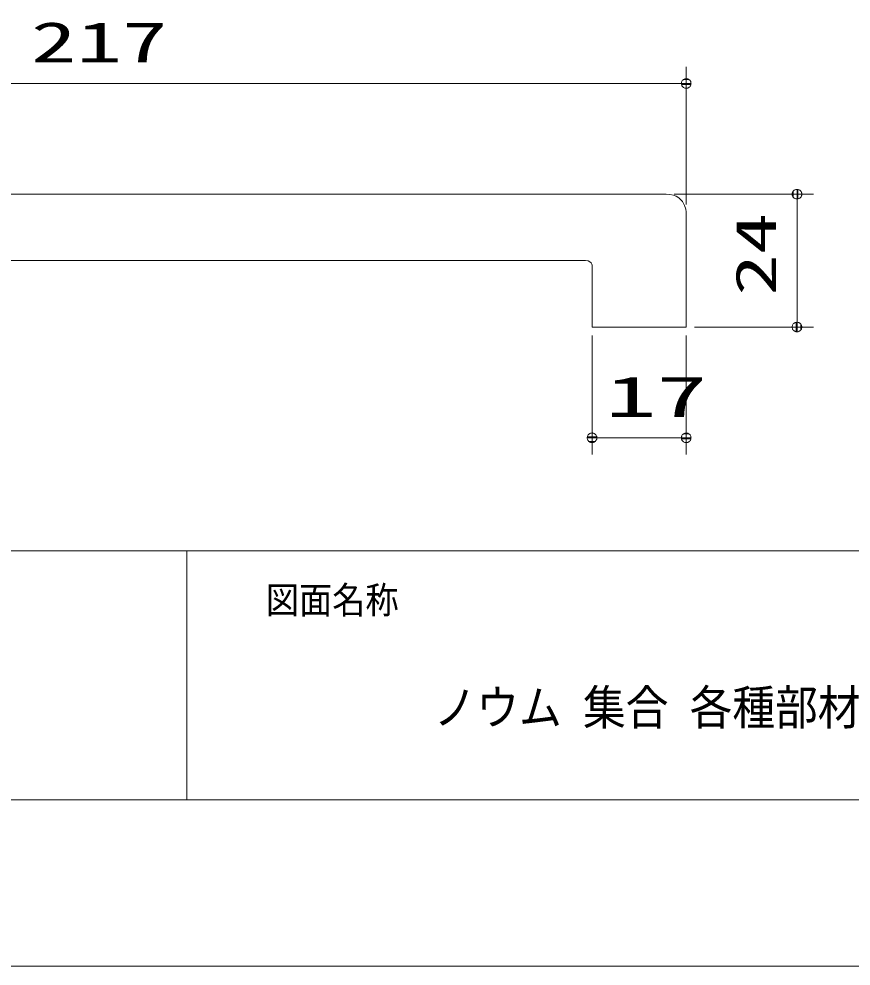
# Model space of a CAD drawing. Units: millimetres on the paper, with parts at other scales. Extents: x -305 to 305, y -152 to 152.
# Drawn here: x -211.1 to -161.1, y -148.5 to -91.5 of the extents above; entities that cross this region are included whole.
import ezdxf
from ezdxf.enums import TextEntityAlignment as Align

# ---------------------------------------------------------------- set-up
doc = ezdxf.new("R2010")
doc.units = ezdxf.units.MM
for name, color, linetype, lineweight in [('0-1_TV', 7, 'Continuous', 9), ('0-2_1図面枠', 7, 'Continuous', 9), ('0-3_0', 7, 'Continuous', 9), ('0-4_図面枠', 3, 'Continuous', 9), ('0-5_DEFPOINTS', 7, 'Continuous', 9)]:
    doc.layers.add(name, color=color, linetype=linetype, lineweight=lineweight)
doc.styles.add('ＭＳ ゴシック', font='')
doc.styles.get('ＭＳ ゴシック').set_extended_font_data('MS Gothic')

# ---------------------------------------------------------------- blocks, each defined once
blk = doc.blocks.new('_DOTSMALL')
at = {"layer": '0-3_0'}
for p, q in [((0.0746, 0.1), (-0.0746, 0.1)), ((0.1223, -0.0248), (-0.1223, -0.0248))]:
    blk.add_line(p, q, dxfattribs=at)
for points in [[(0.125, 0), (0.124, 0.0157), (0.1211, 0.0311), (0.1162, 0.046), (0.1095, 0.0602), (0.1011, 0.0735), (0.0911, 0.0856), (0.0797, 0.0963), (0.067, 0.1055), (0.0532, 0.1131), (0.0386, 0.1189), (0.0234, 0.1228), (0.0078, 0.1248), (-0.0078, 0.1248), (-0.0234, 0.1228), (-0.0386, 0.1189), (-0.0532, 0.1131), (-0.067, 0.1055), (-0.0797, 0.0963), (-0.0911, 0.0856), (-0.1011, 0.0735), (-0.1095, 0.0602), (-0.1162, 0.046), (-0.1211, 0.0311), (-0.124, 0.0157), (-0.125, 0), (0, 0)], [(-0.125, 0), (-0.124, -0.0157), (-0.1211, -0.0311), (-0.1162, -0.046), (-0.1095, -0.0602), (-0.1011, -0.0735), (-0.0911, -0.0856), (-0.0797, -0.0963), (-0.067, -0.1055), (-0.0532, -0.1131), (-0.0386, -0.1189), (-0.0234, -0.1228), (-0.0078, -0.1248), (0.0078, -0.1248), (0.0234, -0.1228), (0.0386, -0.1189), (0.0532, -0.1131), (0.067, -0.1055), (0.0797, -0.0963), (0.0911, -0.0856), (0.1011, -0.0735), (0.1095, -0.0602), (0.1162, -0.046), (0.1211, -0.0311), (0.124, -0.0157), (0.125, 0), (0, 0)]]:
    blk.add_lwpolyline(points, close=True, dxfattribs=at)

msp = doc.modelspace()

# ---------------------------------------------------------------- linework, layer by layer
at = {"layer": '0-1_TV'}
for p, q in [((-170.972, -102.662), (-170.972, -94.367)), ((-243.305, -95.367), (-170.972, -95.367)), ((-243.305, -102.033), (-172.187, -102.033)), ((-171.687, -102.033), (-163.305, -102.033)), ((-164.305, -102.033), (-164.305, -110.033)), ((-170.972, -103.162), (-170.972, -110.033)), ((-177.029, -106.034), (-243.305, -106.034)), ((-176.639, -110.033), (-176.639, -106.382)), ((-170.972, -110.033), (-176.638, -110.033)), ((-170.472, -110.033), (-163.305, -110.033)), ((-176.638, -110.533), (-176.638, -117.699)), ((-170.972, -110.533), (-170.972, -117.699)), ((-170.972, -116.699), (-176.638, -116.699))]:
    msp.add_line(p, q, dxfattribs=at)
for points in [[(-172.187, -102.033), (-171.96, -102.048), (-171.737, -102.096), (-171.569, -102.163), (-171.415, -102.257), (-171.199, -102.478), (-171.067, -102.718), (-171, -102.938), (-170.975, -103.1), (-170.972, -103.162)], [(-176.639, -106.382), (-176.638, -106.363), (-176.64, -106.313), (-176.656, -106.245), (-176.693, -106.171), (-176.762, -106.103), (-176.871, -106.053), (-177.029, -106.034)]]:
    msp.add_lwpolyline(points, dxfattribs=at)
for centre, start, end in [((-172.187, -102.033), 86.3994, 266.3994), ((-172.187, -102.033), 270, 90), ((-170.972, -103.162), 183.2436, 3.2436), ((-170.972, -103.162), 0, 180), ((-177.029, -106.034), 83.0711, 263.0711), ((-177.029, -106.034), 270, 90), ((-176.639, -106.382), 176.5244, 356.5244), ((-176.639, -106.382), 0, 180), ((-176.639, -110.033), 180, 0), ((-176.638, -110.033), 90, 270), ((-170.972, -110.033), 270, 90), ((-170.972, -110.033), 180, 0)]:
    msp.add_arc(centre, 0.0003, start, end, dxfattribs=at)
at = {"layer": '0-3_0'}
msp.add_line((-201.017, -123.498), (-201.017, -138.498), dxfattribs=at)
msp.add_line((-201.017, -123.498), (-201.017, -138.498), dxfattribs=at)
at = {"layer": '0-4_図面枠'}
msp.add_line((-291.017, -123.498), (108.983, -123.498), dxfattribs=at)
msp.add_lwpolyline([(-291.017, -138.498), (108.983, -138.498), (108.983, 138.502), (-291.017, 138.502)], close=True, dxfattribs=at)
at = {"layer": '0-5_DEFPOINTS'}
msp.add_line((118.983, -148.498), (-301.017, -148.498), dxfattribs=at)

# ---------------------------------------------------------------- block references
at = {"layer": '0-1_TV', "xscale": 2.32, "yscale": 2.32}
for p in [(-170.972, -95.367), (-170.972, -116.699)]:
    msp.add_blockref('_DOTSMALL', p, dxfattribs=at)
for p, rotation in [((-164.305, -102.033), 90), ((-164.305, -110.033), 270), ((-176.638, -116.699), 180)]:
    msp.add_blockref('_DOTSMALL', p, dxfattribs=dict(at, rotation=rotation))

# ---------------------------------------------------------------- texts
at = {"layer": '0-1_TV', "style": 'ＭＳ ゴシック'}
for s, width, p in [('217', 1.65, (-210.398, -94.837)), ('17', 1.85, (-175.837, -116.169))]:
    msp.add_text(s, height=2.441, dxfattribs=dict(at, width=width)).set_placement(p, align=Align.BOTTOM_LEFT)
at = {"layer": '0-1_TV', "style": 'ＭＳ ゴシック', "width": 1.5}
msp.add_text('24', height=2.441, rotation=90, dxfattribs=at).set_placement((-164.835, -108.14), align=Align.BOTTOM_LEFT)
at = {"layer": '0-2_1図面枠', "style": 'ＭＳ ゴシック', "width": 0.9}
for s, height, p in [('図面名称', 1.628, (-196.268, -127.769)), ('ノウム 集合 各種部材図面 ドア額縁', 2.092, (-186.165, -134.602))]:
    msp.add_text(s, height=height, dxfattribs=at).set_placement(p, align=Align.BOTTOM_LEFT)

doc.saveas('drawing.dxf')
